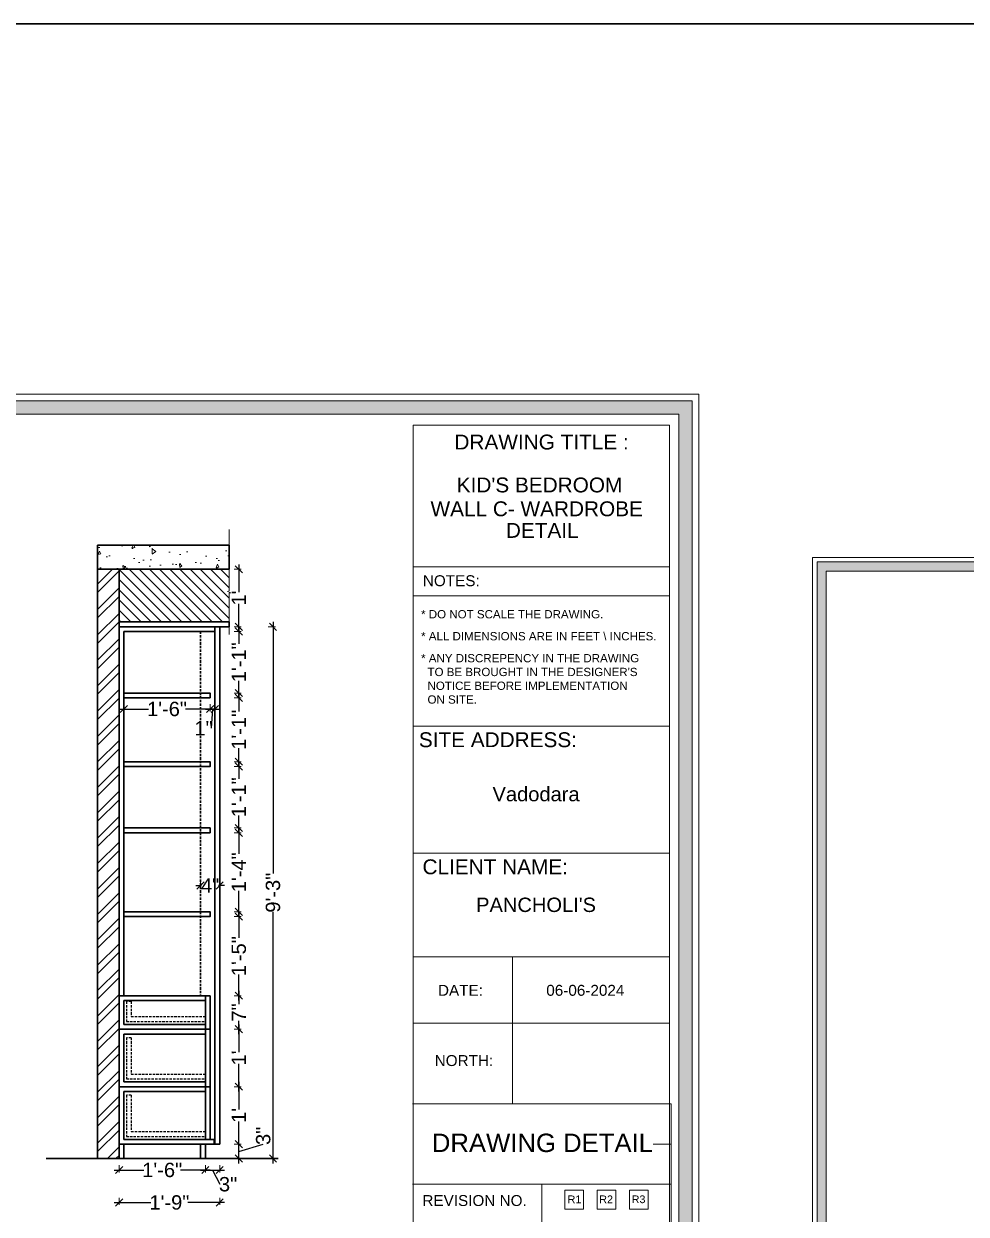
# Model space of a CAD drawing. Header units: millimetres. Extents: x 56222 to 3066687, y -650199 to -121287.
# Drawn here: x 137213.9 to 137410.6, y -182880.5 to -182632 of the extents above; entities that cross this region are included whole.
import ezdxf
from ezdxf.enums import TextEntityAlignment as Align

# ---------------------------------------------------------------- set-up
doc = ezdxf.new("R2010")
doc.units = ezdxf.units.MM
doc.header["$MEASUREMENT"] = 0
doc.header["$PDMODE"] = 35
for name, pattern in [('00-Floor Plan$0$DASHED', [0.75, 0.5, -0.25]), ('DASHED2', [0.375, 0.25, -0.125]), ('DASHEDX2', [1.5, 1, -0.5])]:
    doc.linetypes.add(name, pattern=pattern)
doc.layers.get('Defpoints').update_dxf_attribs({"color": 220})
doc.layers.add('AR HATCH-7', color=7, linetype='Continuous')
for name, color, linetype, lineweight in [('Dimension', 10, 'DASHEDX2', 20), ('FURNITURE', 32, 'Continuous', 9), ('GROUND FLOOR', 7, 'Continuous', 9), ('GROUND FLOOR  ( HATCH )', 251, 'Continuous', 9), ('NAME PLATE', 7, 'Continuous', 25), ('SECTION ( SLAB PLine )', 104, 'Continuous', 30), ('wall', 7, 'Continuous', 30), ('XX~SLAB ( BEAM )~ ( DIM )', 7, 'Continuous', 9)]:
    doc.layers.add(name, color=color, linetype=linetype, lineweight=lineweight)
doc.styles.add('Arial', font='arial.ttf')
doc.dimstyles.new('Archana', dxfattribs={"dimtxt": 3, "dimasz": 1.5, "dimexe": 0.5, "dimexo": 0.5, "dimgap": 0, "dimtad": 0, "dimzin": 0, "dimdsep": 46, "dimlunit": 4, "dimtxsty": 'Arial', "dimblk": 'OBLIQUE', "dimcen": 0, "dimdle": 1, "dimclrd": 1, "dimclre": 1, "dimclrt": 5, "dimadec": 0, "dimazin": 0, "dimtfac": 1, "dimtofl": 0, "dimtmove": 1, "dimatfit": 3, "dimfxl": 1, "dimfxlon": 1, "dimtolj": 1, "dimtzin": 0, "dimlwd": 25, "dimlwe": -1, "dimarcsym": 0})

# ---------------------------------------------------------------- blocks, each defined once
blk = doc.blocks.new('_Oblique')
at = {"layer": 'wall', "color": 0, "lineweight": -2}
blk.add_line((-0.5, -0.5), (0.5, 0.5), dxfattribs=at)
blk = doc.blocks.new('*D681')
at = {"layer": 'Defpoints', "color": 0, "lineweight": 30, "transparency": 16777216}
for p in [(137234.77, -182772.69), (137252.77, -182772.69), (137252.77, -182775.03)]:
    blk.add_point(p, dxfattribs=at)
at = {"layer": 'GROUND FLOOR', "color": 1, "transparency": 16777216}
for p, q in [((137234.77, -182774.03), (137234.77, -182775.53)), ((137252.77, -182774.03), (137252.77, -182775.53))]:
    blk.add_line(p, q, dxfattribs=at)
at = {"layer": 'GROUND FLOOR', "color": 1, "lineweight": 25, "transparency": 16777216}
for p, q in [((137233.77, -182775.03), (137239.92, -182775.03)), ((137253.77, -182775.03), (137247.62, -182775.03))]:
    blk.add_line(p, q, dxfattribs=at)
at = {"layer": 'GROUND FLOOR', "color": 1, "lineweight": 25, "transparency": 16777216, "xscale": 1.5, "yscale": 1.5, "zscale": 1.5, "rotation": 180}
blk.add_blockref('_Oblique', (137234.77, -182775.03), dxfattribs=at)
at = {"layer": 'GROUND FLOOR', "color": 1, "lineweight": 25, "transparency": 16777216, "xscale": 1.5, "yscale": 1.5, "zscale": 1.5}
blk.add_blockref('_Oblique', (137252.77, -182775.03), dxfattribs=at)
at = {"layer": 'GROUND FLOOR', "color": 5, "lineweight": 30, "transparency": 16777216, "insert": (137243.77, -182775.03), "char_height": 3, "attachment_point": 5, "style": 'Arial'}
blk.add_mtext('\\A1;1\'-6"', dxfattribs=at)
blk = doc.blocks.new('*D682')
at = {"layer": 'Defpoints', "color": 0, "lineweight": 30, "transparency": 16777216}
for p in [(137252.77, -182772.69), (137253.77, -182772.69), (137253.77, -182775.03)]:
    blk.add_point(p, dxfattribs=at)
at = {"layer": 'GROUND FLOOR', "color": 1, "transparency": 16777216}
for p, q in [((137252.77, -182774.03), (137252.77, -182775.53)), ((137253.77, -182774.03), (137253.77, -182775.53))]:
    blk.add_line(p, q, dxfattribs=at)
at = {"layer": 'GROUND FLOOR', "color": 1, "lineweight": 25, "transparency": 16777216}
for p, q in [((137251.77, -182775.03), (137254.77, -182775.03)), ((137253.27, -182775.03), (137252.98, -182779.04))]:
    blk.add_line(p, q, dxfattribs=at)
at = {"layer": 'GROUND FLOOR', "color": 1, "lineweight": 25, "transparency": 16777216, "xscale": 1.5, "yscale": 1.5, "zscale": 1.5, "rotation": 180}
blk.add_blockref('_Oblique', (137252.77, -182775.03), dxfattribs=at)
at = {"layer": 'GROUND FLOOR', "color": 1, "lineweight": 25, "transparency": 16777216, "xscale": 1.5, "yscale": 1.5, "zscale": 1.5}
blk.add_blockref('_Oblique', (137253.77, -182775.03), dxfattribs=at)
at = {"layer": 'GROUND FLOOR', "color": 5, "lineweight": 30, "transparency": 16777216, "insert": (137251.4, -182779.04), "char_height": 3, "attachment_point": 5, "style": 'Arial'}
blk.add_mtext('\\A1;1"', dxfattribs=at)
blk = doc.blocks.new('*D683')
at = {"layer": 'Defpoints', "color": 0, "lineweight": 30, "transparency": 16777216}
for p in [(137254.77, -182865.85), (137258.76, -182865.85), (137254.81, -182868.85)]:
    blk.add_point(p, dxfattribs=at)
at = {"layer": 'GROUND FLOOR', "color": 1, "transparency": 16777216}
for p, q in [((137257.76, -182865.85), (137259.26, -182865.85)), ((137257.76, -182868.85), (137259.26, -182868.85))]:
    blk.add_line(p, q, dxfattribs=at)
at = {"layer": 'GROUND FLOOR', "color": 1, "lineweight": 25, "transparency": 16777216}
for p, q in [((137258.76, -182869.85), (137258.76, -182864.85)), ((137258.76, -182867.35), (137263.86, -182865.83))]:
    blk.add_line(p, q, dxfattribs=at)
at = {"layer": 'GROUND FLOOR', "color": 1, "lineweight": 25, "transparency": 16777216, "xscale": 1.5, "yscale": 1.5, "zscale": 1.5}
for p, rotation in [((137258.76, -182865.85), 90), ((137258.76, -182868.85), 270)]:
    blk.add_blockref('_Oblique', p, dxfattribs=dict(at, rotation=rotation))
at = {"layer": 'GROUND FLOOR', "color": 5, "lineweight": 30, "transparency": 16777216, "insert": (137263.86, -182864.1), "char_height": 3, "attachment_point": 5, "rotation": 90, "style": 'Arial'}
blk.add_mtext('\\A1;3"', dxfattribs=at)
blk = doc.blocks.new('*D684')
at = {"layer": 'Defpoints', "color": 0, "lineweight": 30, "transparency": 16777216}
for p in [(137254.77, -182865.85), (137251.77, -182868.85), (137254.77, -182871.24)]:
    blk.add_point(p, dxfattribs=at)
at = {"layer": 'GROUND FLOOR', "color": 1, "lineweight": 25, "transparency": 16777216}
for p, q in [((137250.77, -182871.24), (137255.77, -182871.24)), ((137253.27, -182871.24), (137254.8, -182874.22))]:
    blk.add_line(p, q, dxfattribs=at)
at = {"layer": 'GROUND FLOOR', "color": 1, "transparency": 16777216}
for p, q in [((137251.77, -182870.24), (137251.77, -182871.74)), ((137254.77, -182870.24), (137254.77, -182871.74))]:
    blk.add_line(p, q, dxfattribs=at)
at = {"layer": 'GROUND FLOOR', "color": 1, "lineweight": 25, "transparency": 16777216, "xscale": 1.5, "yscale": 1.5, "zscale": 1.5, "rotation": 180}
blk.add_blockref('_Oblique', (137251.77, -182871.24), dxfattribs=at)
at = {"layer": 'GROUND FLOOR', "color": 1, "lineweight": 25, "transparency": 16777216, "xscale": 1.5, "yscale": 1.5, "zscale": 1.5}
blk.add_blockref('_Oblique', (137254.77, -182871.24), dxfattribs=at)
at = {"layer": 'GROUND FLOOR', "color": 5, "lineweight": 30, "transparency": 16777216, "insert": (137256.52, -182874.22), "char_height": 3, "attachment_point": 5, "style": 'Arial'}
blk.add_mtext('\\A1;3"', dxfattribs=at)
blk = doc.blocks.new('*D685')
at = {"layer": 'Defpoints', "color": 0, "lineweight": 30, "transparency": 16777216}
for p in [(137233.77, -182868.85), (137251.77, -182868.85), (137233.77, -182871.24)]:
    blk.add_point(p, dxfattribs=at)
at = {"layer": 'GROUND FLOOR', "color": 1, "lineweight": 25, "transparency": 16777216}
for p, q in [((137232.77, -182871.24), (137238.92, -182871.24)), ((137252.77, -182871.24), (137246.62, -182871.24))]:
    blk.add_line(p, q, dxfattribs=at)
at = {"layer": 'GROUND FLOOR', "color": 1, "transparency": 16777216}
for p, q in [((137233.77, -182870.24), (137233.77, -182871.74)), ((137251.77, -182870.24), (137251.77, -182871.74))]:
    blk.add_line(p, q, dxfattribs=at)
at = {"layer": 'GROUND FLOOR', "color": 1, "lineweight": 25, "transparency": 16777216, "xscale": 1.5, "yscale": 1.5, "zscale": 1.5, "rotation": 180}
blk.add_blockref('_Oblique', (137233.77, -182871.24), dxfattribs=at)
at = {"layer": 'GROUND FLOOR', "color": 1, "lineweight": 25, "transparency": 16777216, "xscale": 1.5, "yscale": 1.5, "zscale": 1.5}
blk.add_blockref('_Oblique', (137251.77, -182871.24), dxfattribs=at)
at = {"layer": 'GROUND FLOOR', "color": 5, "lineweight": 30, "transparency": 16777216, "insert": (137242.77, -182871.24), "char_height": 3, "attachment_point": 5, "style": 'Arial'}
blk.add_mtext('\\A1;1\'-6"', dxfattribs=at)
blk = doc.blocks.new('*D686')
at = {"layer": 'Defpoints', "color": 0, "lineweight": 30, "transparency": 16777216}
for p in [(137252.77, -182853.85), (137258.76, -182853.85), (137254.77, -182865.85)]:
    blk.add_point(p, dxfattribs=at)
at = {"layer": 'GROUND FLOOR', "color": 1, "transparency": 16777216}
for p, q in [((137257.76, -182853.85), (137259.26, -182853.85)), ((137257.76, -182865.85), (137259.26, -182865.85))]:
    blk.add_line(p, q, dxfattribs=at)
at = {"layer": 'GROUND FLOOR', "color": 1, "lineweight": 25, "transparency": 16777216}
for p, q in [((137258.76, -182852.85), (137258.76, -182858.62)), ((137258.76, -182866.85), (137258.76, -182861.09))]:
    blk.add_line(p, q, dxfattribs=at)
at = {"layer": 'GROUND FLOOR', "color": 1, "lineweight": 25, "transparency": 16777216, "xscale": 1.5, "yscale": 1.5, "zscale": 1.5}
for p, rotation in [((137258.76, -182853.85), 90), ((137258.76, -182865.85), 270)]:
    blk.add_blockref('_Oblique', p, dxfattribs=dict(at, rotation=rotation))
at = {"layer": 'GROUND FLOOR', "color": 5, "lineweight": 30, "transparency": 16777216, "insert": (137258.76, -182859.85), "char_height": 3, "attachment_point": 5, "rotation": 90, "style": 'Arial'}
blk.add_mtext("\\A1;1'", dxfattribs=at)
blk = doc.blocks.new('*D687')
at = {"layer": 'Defpoints', "color": 0, "lineweight": 30, "transparency": 16777216}
for p in [(137252.77, -182841.85), (137258.76, -182841.85), (137252.77, -182853.85)]:
    blk.add_point(p, dxfattribs=at)
at = {"layer": 'GROUND FLOOR', "color": 1, "lineweight": 25, "transparency": 16777216}
for p, q in [((137258.76, -182840.85), (137258.76, -182846.62)), ((137258.76, -182854.85), (137258.76, -182849.09))]:
    blk.add_line(p, q, dxfattribs=at)
at = {"layer": 'GROUND FLOOR', "color": 1, "transparency": 16777216}
for p, q in [((137257.76, -182841.85), (137259.26, -182841.85)), ((137257.76, -182853.85), (137259.26, -182853.85))]:
    blk.add_line(p, q, dxfattribs=at)
at = {"layer": 'GROUND FLOOR', "color": 1, "lineweight": 25, "transparency": 16777216, "xscale": 1.5, "yscale": 1.5, "zscale": 1.5}
for p, rotation in [((137258.76, -182841.85), 90), ((137258.76, -182853.85), 270)]:
    blk.add_blockref('_Oblique', p, dxfattribs=dict(at, rotation=rotation))
at = {"layer": 'GROUND FLOOR', "color": 5, "lineweight": 30, "transparency": 16777216, "insert": (137258.76, -182847.85), "char_height": 3, "attachment_point": 5, "rotation": 90, "style": 'Arial'}
blk.add_mtext("\\A1;1'", dxfattribs=at)
blk = doc.blocks.new('*D688')
at = {"layer": 'Defpoints', "color": 0, "lineweight": 30, "transparency": 16777216}
for p in [(137252.77, -182834.85), (137258.76, -182834.85), (137252.77, -182841.85)]:
    blk.add_point(p, dxfattribs=at)
at = {"layer": 'GROUND FLOOR', "color": 1, "lineweight": 25, "transparency": 16777216}
for p, q in [((137258.76, -182833.85), (137258.76, -182836.64)), ((137258.76, -182842.85), (137258.76, -182840.07))]:
    blk.add_line(p, q, dxfattribs=at)
at = {"layer": 'GROUND FLOOR', "color": 1, "transparency": 16777216}
for p, q in [((137257.76, -182834.85), (137259.26, -182834.85)), ((137257.76, -182841.85), (137259.26, -182841.85))]:
    blk.add_line(p, q, dxfattribs=at)
at = {"layer": 'GROUND FLOOR', "color": 1, "lineweight": 25, "transparency": 16777216, "xscale": 1.5, "yscale": 1.5, "zscale": 1.5}
for p, rotation in [((137258.76, -182834.85), 90), ((137258.76, -182841.85), 270)]:
    blk.add_blockref('_Oblique', p, dxfattribs=dict(at, rotation=rotation))
at = {"layer": 'GROUND FLOOR', "color": 5, "lineweight": 30, "transparency": 16777216, "insert": (137258.76, -182838.35), "char_height": 3, "attachment_point": 5, "rotation": 90, "style": 'Arial'}
blk.add_mtext('\\A1;7"', dxfattribs=at)
blk = doc.blocks.new('*D689')
at = {"layer": 'Defpoints', "color": 0, "lineweight": 30, "transparency": 16777216}
for p in [(137252.77, -182818.35), (137258.76, -182818.35), (137252.77, -182834.85)]:
    blk.add_point(p, dxfattribs=at)
at = {"layer": 'GROUND FLOOR', "color": 1, "transparency": 16777216}
for p, q in [((137257.76, -182818.35), (137259.26, -182818.35)), ((137257.76, -182834.85), (137259.26, -182834.85))]:
    blk.add_line(p, q, dxfattribs=at)
at = {"layer": 'GROUND FLOOR', "color": 1, "lineweight": 25, "transparency": 16777216}
for p, q in [((137258.76, -182817.35), (137258.76, -182822.76)), ((137258.76, -182835.85), (137258.76, -182830.45))]:
    blk.add_line(p, q, dxfattribs=at)
at = {"layer": 'GROUND FLOOR', "color": 1, "lineweight": 25, "transparency": 16777216, "xscale": 1.5, "yscale": 1.5, "zscale": 1.5}
for p, rotation in [((137258.76, -182818.35), 90), ((137258.76, -182834.85), 270)]:
    blk.add_blockref('_Oblique', p, dxfattribs=dict(at, rotation=rotation))
at = {"layer": 'GROUND FLOOR', "color": 5, "lineweight": 30, "transparency": 16777216, "insert": (137258.76, -182826.6), "char_height": 3, "attachment_point": 5, "rotation": 90, "style": 'Arial'}
blk.add_mtext('\\A1;1\'-5"', dxfattribs=at)
blk = doc.blocks.new('*D690')
at = {"layer": 'Defpoints', "color": 0, "lineweight": 30, "transparency": 16777216}
for p in [(137252.77, -182800.85), (137258.76, -182800.85), (137252.77, -182817.35)]:
    blk.add_point(p, dxfattribs=at)
at = {"layer": 'GROUND FLOOR', "color": 1, "transparency": 16777216}
for p, q in [((137257.76, -182800.85), (137259.26, -182800.85)), ((137257.76, -182817.35), (137259.26, -182817.35))]:
    blk.add_line(p, q, dxfattribs=at)
at = {"layer": 'GROUND FLOOR', "color": 1, "lineweight": 25, "transparency": 16777216}
for p, q in [((137258.76, -182799.85), (137258.76, -182805.26)), ((137258.76, -182818.35), (137258.76, -182812.95))]:
    blk.add_line(p, q, dxfattribs=at)
at = {"layer": 'GROUND FLOOR', "color": 1, "lineweight": 25, "transparency": 16777216, "xscale": 1.5, "yscale": 1.5, "zscale": 1.5}
for p, rotation in [((137258.76, -182800.85), 90), ((137258.76, -182817.35), 270)]:
    blk.add_blockref('_Oblique', p, dxfattribs=dict(at, rotation=rotation))
at = {"layer": 'GROUND FLOOR', "color": 5, "lineweight": 30, "transparency": 16777216, "insert": (137258.76, -182809.1), "char_height": 3, "attachment_point": 5, "rotation": 90, "style": 'Arial'}
blk.add_mtext('\\A1;1\'-4"', dxfattribs=at)
blk = doc.blocks.new('*D691')
at = {"layer": 'Defpoints', "color": 0, "lineweight": 30, "transparency": 16777216}
for p in [(137252.77, -182787.02), (137258.76, -182787.02), (137252.77, -182799.85)]:
    blk.add_point(p, dxfattribs=at)
at = {"layer": 'GROUND FLOOR', "color": 1, "transparency": 16777216}
for p, q in [((137257.76, -182787.02), (137259.26, -182787.02)), ((137257.76, -182799.85), (137259.26, -182799.85))]:
    blk.add_line(p, q, dxfattribs=at)
at = {"layer": 'GROUND FLOOR', "color": 1, "lineweight": 25, "transparency": 16777216}
for p, q in [((137258.76, -182786.02), (137258.76, -182789.59)), ((137258.76, -182800.85), (137258.76, -182797.28))]:
    blk.add_line(p, q, dxfattribs=at)
at = {"layer": 'GROUND FLOOR', "color": 1, "lineweight": 25, "transparency": 16777216, "xscale": 1.5, "yscale": 1.5, "zscale": 1.5}
for p, rotation in [((137258.76, -182787.02), 90), ((137258.76, -182799.85), 270)]:
    blk.add_blockref('_Oblique', p, dxfattribs=dict(at, rotation=rotation))
at = {"layer": 'GROUND FLOOR', "color": 5, "lineweight": 30, "transparency": 16777216, "insert": (137258.76, -182793.44), "char_height": 3, "attachment_point": 5, "rotation": 90, "style": 'Arial'}
blk.add_mtext('\\A1;1\'-1"', dxfattribs=at)
blk = doc.blocks.new('*D692')
at = {"layer": 'Defpoints', "color": 0, "lineweight": 30, "transparency": 16777216}
for p in [(137252.77, -182772.69), (137258.76, -182772.69), (137252.77, -182786.02)]:
    blk.add_point(p, dxfattribs=at)
at = {"layer": 'GROUND FLOOR', "color": 1, "lineweight": 25, "transparency": 16777216}
for p, q in [((137258.76, -182771.69), (137258.76, -182775.51)), ((137258.76, -182787.02), (137258.76, -182783.2))]:
    blk.add_line(p, q, dxfattribs=at)
at = {"layer": 'GROUND FLOOR', "color": 1, "transparency": 16777216}
for p, q in [((137257.76, -182772.69), (137259.26, -182772.69)), ((137257.76, -182786.02), (137259.26, -182786.02))]:
    blk.add_line(p, q, dxfattribs=at)
at = {"layer": 'GROUND FLOOR', "color": 1, "lineweight": 25, "transparency": 16777216, "xscale": 1.5, "yscale": 1.5, "zscale": 1.5}
for p, rotation in [((137258.76, -182772.69), 90), ((137258.76, -182786.02), 270)]:
    blk.add_blockref('_Oblique', p, dxfattribs=dict(at, rotation=rotation))
at = {"layer": 'GROUND FLOOR', "color": 5, "lineweight": 30, "transparency": 16777216, "insert": (137258.76, -182779.35), "char_height": 3, "attachment_point": 5, "rotation": 90, "style": 'Arial'}
blk.add_mtext('\\A1;1\'-1"', dxfattribs=at)
blk = doc.blocks.new('*D693')
at = {"layer": 'Defpoints', "color": 0, "lineweight": 30, "transparency": 16777216}
for p in [(137252.77, -182758.86), (137258.76, -182758.86), (137252.77, -182771.69)]:
    blk.add_point(p, dxfattribs=at)
at = {"layer": 'GROUND FLOOR', "color": 1, "transparency": 16777216}
for p, q in [((137257.76, -182758.86), (137259.26, -182758.86)), ((137257.76, -182771.69), (137259.26, -182771.69))]:
    blk.add_line(p, q, dxfattribs=at)
at = {"layer": 'GROUND FLOOR', "color": 1, "lineweight": 25, "transparency": 16777216}
for p, q in [((137258.76, -182757.86), (137258.76, -182761.43)), ((137258.76, -182772.69), (137258.76, -182769.12))]:
    blk.add_line(p, q, dxfattribs=at)
at = {"layer": 'GROUND FLOOR', "color": 1, "lineweight": 25, "transparency": 16777216, "xscale": 1.5, "yscale": 1.5, "zscale": 1.5}
for p, rotation in [((137258.76, -182758.86), 90), ((137258.76, -182771.69), 270)]:
    blk.add_blockref('_Oblique', p, dxfattribs=dict(at, rotation=rotation))
at = {"layer": 'GROUND FLOOR', "color": 5, "lineweight": 30, "transparency": 16777216, "insert": (137258.76, -182765.27), "char_height": 3, "attachment_point": 5, "rotation": 90, "style": 'Arial'}
blk.add_mtext('\\A1;1\'-1"', dxfattribs=at)
blk = doc.blocks.new('*D694')
at = {"layer": 'Defpoints', "color": 0, "lineweight": 30, "transparency": 16777216}
for p in [(137254.77, -182745.86), (137258.76, -182745.86), (137254.77, -182757.86)]:
    blk.add_point(p, dxfattribs=at)
at = {"layer": 'GROUND FLOOR', "color": 1, "transparency": 16777216}
for p, q in [((137257.76, -182745.86), (137259.26, -182745.86)), ((137257.76, -182757.86), (137259.26, -182757.86))]:
    blk.add_line(p, q, dxfattribs=at)
at = {"layer": 'GROUND FLOOR', "color": 1, "lineweight": 25, "transparency": 16777216}
for p, q in [((137258.76, -182744.86), (137258.76, -182750.62)), ((137258.76, -182758.86), (137258.76, -182753.09))]:
    blk.add_line(p, q, dxfattribs=at)
at = {"layer": 'GROUND FLOOR', "color": 1, "lineweight": 25, "transparency": 16777216, "xscale": 1.5, "yscale": 1.5, "zscale": 1.5}
for p, rotation in [((137258.76, -182745.86), 90), ((137258.76, -182757.86), 270)]:
    blk.add_blockref('_Oblique', p, dxfattribs=dict(at, rotation=rotation))
at = {"layer": 'GROUND FLOOR', "color": 5, "lineweight": 30, "transparency": 16777216, "insert": (137258.76, -182751.86), "char_height": 3, "attachment_point": 5, "rotation": 90, "style": 'Arial'}
blk.add_mtext("\\A1;1'", dxfattribs=at)
blk = doc.blocks.new('*D695')
at = {"layer": 'Defpoints', "color": 0, "lineweight": 30, "transparency": 16777216}
for p in [(137254.77, -182757.86), (137254.77, -182868.85), (137265.9, -182868.85)]:
    blk.add_point(p, dxfattribs=at)
at = {"layer": 'GROUND FLOOR', "color": 1, "lineweight": 25, "transparency": 16777216}
for p, q in [((137265.9, -182756.86), (137265.9, -182809.37)), ((137265.9, -182869.85), (137265.9, -182817.34))]:
    blk.add_line(p, q, dxfattribs=at)
at = {"layer": 'GROUND FLOOR', "color": 1, "transparency": 16777216}
for p, q in [((137264.9, -182757.86), (137266.4, -182757.86)), ((137264.9, -182868.85), (137266.4, -182868.85))]:
    blk.add_line(p, q, dxfattribs=at)
at = {"layer": 'GROUND FLOOR', "color": 1, "lineweight": 25, "transparency": 16777216, "xscale": 1.5, "yscale": 1.5, "zscale": 1.5}
for p, rotation in [((137265.9, -182757.86), 90), ((137265.9, -182868.85), 270)]:
    blk.add_blockref('_Oblique', p, dxfattribs=dict(at, rotation=rotation))
at = {"layer": 'GROUND FLOOR', "color": 5, "lineweight": 30, "transparency": 16777216, "insert": (137265.9, -182813.35), "char_height": 3, "attachment_point": 5, "rotation": 90, "style": 'Arial'}
blk.add_mtext('\\A1;9\'-3"', dxfattribs=at)
blk = doc.blocks.new('*D696')
at = {"layer": 'Defpoints', "color": 0, "lineweight": 30, "transparency": 16777216}
for p in [(137254.77, -182865.85), (137233.77, -182868.85), (137254.77, -182878.02)]:
    blk.add_point(p, dxfattribs=at)
at = {"layer": 'GROUND FLOOR', "color": 1, "lineweight": 25, "transparency": 16777216}
for p, q in [((137232.77, -182878.02), (137240.42, -182878.02)), ((137255.77, -182878.02), (137248.12, -182878.02))]:
    blk.add_line(p, q, dxfattribs=at)
at = {"layer": 'GROUND FLOOR', "color": 1, "transparency": 16777216}
for p, q in [((137233.77, -182877.02), (137233.77, -182878.52)), ((137254.77, -182877.02), (137254.77, -182878.52))]:
    blk.add_line(p, q, dxfattribs=at)
at = {"layer": 'GROUND FLOOR', "color": 1, "lineweight": 25, "transparency": 16777216, "xscale": 1.5, "yscale": 1.5, "zscale": 1.5, "rotation": 180}
blk.add_blockref('_Oblique', (137233.77, -182878.02), dxfattribs=at)
at = {"layer": 'GROUND FLOOR', "color": 1, "lineweight": 25, "transparency": 16777216, "xscale": 1.5, "yscale": 1.5, "zscale": 1.5}
blk.add_blockref('_Oblique', (137254.77, -182878.02), dxfattribs=at)
at = {"layer": 'GROUND FLOOR', "color": 5, "lineweight": 30, "transparency": 16777216, "insert": (137244.27, -182878.02), "char_height": 3, "attachment_point": 5, "style": 'Arial'}
blk.add_mtext('\\A1;1\'-9"', dxfattribs=at)
blk = doc.blocks.new('*D885')
at = {"layer": 'Defpoints', "color": 0, "lineweight": 30, "transparency": 16777216}
for p in [(137250.77, -182808.9), (137254.77, -182808.9), (137254.77, -182811.85)]:
    blk.add_point(p, dxfattribs=at)
at = {"layer": 'FURNITURE', "color": 1, "lineweight": 25, "transparency": 16777216}
for p, q in [((137249.77, -182811.85), (137250.99, -182811.85)), ((137255.77, -182811.85), (137254.55, -182811.85))]:
    blk.add_line(p, q, dxfattribs=at)
at = {"layer": 'FURNITURE', "color": 1, "transparency": 16777216}
for p, q in [((137250.77, -182810.85), (137250.77, -182812.35)), ((137254.77, -182810.85), (137254.77, -182812.35))]:
    blk.add_line(p, q, dxfattribs=at)
at = {"layer": 'FURNITURE', "color": 1, "lineweight": 25, "transparency": 16777216, "xscale": 1.5, "yscale": 1.5, "zscale": 1.5, "rotation": 180}
blk.add_blockref('_Oblique', (137250.77, -182811.85), dxfattribs=at)
at = {"layer": 'FURNITURE', "color": 1, "lineweight": 25, "transparency": 16777216, "xscale": 1.5, "yscale": 1.5, "zscale": 1.5}
blk.add_blockref('_Oblique', (137254.77, -182811.85), dxfattribs=at)
at = {"layer": 'FURNITURE', "color": 5, "lineweight": 30, "transparency": 16777216, "insert": (137252.77, -182811.85), "char_height": 3, "attachment_point": 5, "style": 'Arial'}
blk.add_mtext('\\A1;4"', dxfattribs=at)

msp = doc.modelspace()

# ---------------------------------------------------------------- hatches: boundary and pattern name
at = {"layer": 'AR HATCH-7', "lineweight": 15, "true_color": 0x939598}
h = msp.add_hatch(dxfattribs=at)
h.set_pattern_fill('AR-CONC', color=252, angle=45)
h.set_pattern_definition([(95, (323.6553, 993.614), (5.51551999, 4.62807079), [0.75, -8.25]), (40, (323.655, 993.614), (-6.29992167, 4.3376815), [0.6, -6.6]), (145.4514445, (324.115, 993.9994), (-0.78440164, 8.96575221), [0.63740192, -7.01142112]), (91.1842, (322.241, 995.028), (8.71693388, 6.37613776), [1.125, -12.375]), (141.6356355, (322.967, 995.559), (-0.2790007, 13.4971167), [0.9561034, -10.5171376]), (36.184164, (322.241, 995.028), (-0.2790007, 13.4971167), [0.9, -9.9]), (66, (323.302, 995.3815), (7.06771572, 1.37382476), [0.75, -8.25]), (11, (323.302, 995.3815), (-3.40708593, 6.84808435), [0.6, -6.6]), (116.4514447, (323.891, 995.496), (3.66062975, 8.22190906), [0.6374019, -7.01142112]), (82.5, (323.6553, 993.6137), (-2.267931853, 2.439898176), [0, -6.52, 0, -6.7, 0, -6.625]), (52.5, (323.6553, 993.6137), (-0.92872942, 4.6490945), [0, -3.82, 0, -6.37, 0, -2.525]), (12.5, (322.0784, 992.037), (3.934181673, 3.615207618), [0, -2.5, 0, -7.8, 0, -10.35]), (2.5, (321.3713, 991.33), (3.41589983, 4.83159807), [0, -3.25, 0, -5.18, 0, -7.35])])
h.paths.add_polyline_path([(137256.727, -182740.855), (137229.27, -182740.855), (137229.27, -182745.855), (137256.727, -182745.855)])
h = msp.add_hatch(dxfattribs=at)
h.set_pattern_fill('ANSI32', color=252, scale=10)
h.set_pattern_definition([(45, (323.6553, 993.6137), (-2.65165043, 2.65165043), []), (45, (325.423, 993.6137), (-2.65165043, 2.65165043), [])])
h.paths.add_polyline_path([(137233.77, -182757.855), (137233.77, -182756.855), (137233.77, -182745.855), (137229.27, -182745.855), (137229.27, -182868.855), (137233.77, -182868.855)])
at = {"layer": 'Dimension', "linetype": 'Continuous', "true_color": 0xd39e00}
h = msp.add_hatch(color=42, dxfattribs=at)
h.paths.add_polyline_path([(136955.169, -182710.705), (136955.169, -182990.984), (137353.362, -182990.984), (137353.362, -182710.705)])
h.paths.add_polyline_path([(136957.964, -182713.5), (137350.568, -182713.5), (137350.568, -182988.189), (136957.964, -182988.189)], flags=16)
h = msp.add_hatch(color=42, dxfattribs=at)
h.paths.add_polyline_path([(137379.467, -182744.337), (137379.467, -182936.015), (137651.786, -182936.015), (137651.786, -182744.337)])
h.paths.add_polyline_path([(137381.379, -182746.248), (137649.875, -182746.248), (137649.875, -182934.104), (137381.379, -182934.104)], flags=16)
at = {"layer": 'GROUND FLOOR  ( HATCH )', "lineweight": 15}
h = msp.add_hatch(dxfattribs=at)
h.set_pattern_fill('ANSI31', color=6, scale=12, angle=90, style=0)
h.set_pattern_definition([(135, (-107.0926, -6.6629), (-1.060660172, -1.060660172), [])])
h.paths.add_polyline_path([(137256.383, -182750.499), (137256.727, -182750.374), (137256.727, -182745.855), (137233.77, -182745.855), (137233.77, -182756.855), (137256.727, -182756.855), (137256.727, -182750.874), (137257.07, -182750.749)])

# ---------------------------------------------------------------- linework, layer by layer
at = {"layer": 'Dimension', "color": 42, "linetype": 'Continuous', "true_color": 0xd39e00}
for p, q in [((137348.676, -182745.365), (137295.17, -182745.365)), ((137348.676, -182751.392), (137295.17, -182751.392)), ((137348.676, -182778.586), (137295.17, -182778.586)), ((137348.676, -182805.107), (137295.17, -182805.107)), ((137348.676, -182826.717), (137295.17, -182826.717)), ((137315.872, -182826.717), (137315.872, -182857.434)), ((137348.676, -182840.621), (137295.17, -182840.621)), ((137349, -182857.434), (137295.005, -182857.434)), ((137349, -182857.434), (137349, -182906.339)), ((137345.276, -182865.818), (137349, -182865.818)), ((137295.005, -182874.202), (137349, -182874.202)), ((137322.003, -182906.339), (137322.003, -182874.202))]:
    msp.add_line(p, q, dxfattribs=at)
for points in [[(136953.772, -182709.308), (137354.76, -182709.308), (137354.76, -182992.381), (136953.772, -182992.381)], [(136955.169, -182710.705), (137353.362, -182710.705), (137353.362, -182990.984), (136955.169, -182990.984)], [(136957.964, -182713.5), (137350.568, -182713.5), (137350.568, -182988.189), (136957.964, -182988.189)], [(137378.512, -182743.381), (137652.742, -182743.381), (137652.742, -182936.971), (137378.512, -182936.971)], [(137379.467, -182744.337), (137651.786, -182744.337), (137651.786, -182936.015), (137379.467, -182936.015)], [(137381.379, -182746.248), (137649.875, -182746.248), (137649.875, -182934.104), (137381.379, -182934.104)], [(137326.782, -182875.445), (137330.722, -182875.445), (137330.722, -182879.385), (137326.782, -182879.385)], [(137333.531, -182875.445), (137337.471, -182875.445), (137337.471, -182879.385), (137333.531, -182879.385)], [(137340.281, -182875.445), (137344.221, -182875.445), (137344.221, -182879.385), (137340.281, -182879.385)]]:
    msp.add_lwpolyline(points, close=True, dxfattribs=at)
at = {"layer": 'Dimension', "color": 42, "linetype": 'ByBlock', "true_color": 0xd39e00}
msp.add_lwpolyline([(137295.17, -182985.889), (137295.17, -182715.8), (137348.676, -182715.8), (137348.676, -182985.889)], close=True, dxfattribs=at)
at = {"layer": 'FURNITURE', "lineweight": 30}
for p, q in [((137233.77, -182757.855), (137254.77, -182757.855)), ((137233.77, -182757.855), (137233.77, -182868.855)), ((137234.77, -182834.855), (137234.77, -182758.855)), ((137234.77, -182758.855), (137253.77, -182758.855)), ((137253.77, -182757.855), (137253.77, -182865.855)), ((137254.77, -182757.855), (137254.77, -182865.855)), ((137233.77, -182834.855), (137252.77, -182834.855)), ((137234.77, -182835.855), (137251.77, -182835.855)), ((137234.77, -182840.855), (137234.77, -182835.855)), ((137251.77, -182834.855), (137251.77, -182841.855)), ((137252.77, -182834.855), (137252.77, -182840.855)), ((137233.77, -182841.855), (137252.77, -182841.855)), ((137234.77, -182852.855), (137234.77, -182842.855)), ((137234.77, -182842.855), (137251.77, -182842.855)), ((137234.77, -182852.855), (137234.77, -182842.855)), ((137251.77, -182841.855), (137251.77, -182853.855)), ((137252.77, -182841.855), (137252.77, -182852.855)), ((137233.77, -182853.855), (137252.77, -182853.855)), ((137251.77, -182853.855), (137251.77, -182864.855)), ((137252.77, -182853.855), (137252.77, -182864.855)), ((137234.77, -182864.855), (137234.77, -182854.855)), ((137234.77, -182864.855), (137234.77, -182854.855)), ((137234.77, -182854.855), (137251.77, -182854.855)), ((137234.77, -182864.855), (137234.77, -182854.855)), ((137234.77, -182868.855), (137234.77, -182865.855)), ((137250.77, -182865.855), (137250.77, -182868.855)), ((137251.77, -182865.855), (137251.77, -182868.855)), ((137253.77, -182865.855), (137254.77, -182865.855))]:
    msp.add_line(p, q, dxfattribs=at)
at = {"layer": 'FURNITURE', "linetype": 'DASHED2', "lineweight": 25, "ltscale": 2}
for p, q in [((137235.288, -182836.069), (137235.288, -182840.23)), ((137236.288, -182836.069), (137235.288, -182836.069)), ((137236.288, -182836.069), (137236.288, -182839.23)), ((137236.288, -182839.23), (137251.77, -182839.23)), ((137235.288, -182840.23), (137251.77, -182840.23)), ((137235.288, -182843.625), (137235.288, -182852.23)), ((137236.288, -182843.625), (137235.288, -182843.625)), ((137236.288, -182843.625), (137236.288, -182851.23)), ((137236.288, -182851.23), (137251.77, -182851.23)), ((137235.288, -182852.23), (137251.77, -182852.23)), ((137235.288, -182855.625), (137235.288, -182864.23)), ((137236.288, -182855.625), (137235.288, -182855.625)), ((137236.288, -182855.625), (137236.288, -182863.23)), ((137236.288, -182863.23), (137251.77, -182863.23)), ((137235.288, -182864.23), (137251.77, -182864.23))]:
    msp.add_line(p, q, dxfattribs=at)
at = {"layer": 'FURNITURE', "lineweight": 30}
for points in [[(137234.77, -182771.688), (137252.77, -182771.688), (137252.77, -182772.688), (137234.77, -182772.688)], [(137234.77, -182786.022), (137252.77, -182786.022), (137252.77, -182787.022), (137234.77, -182787.022)], [(137234.77, -182799.855), (137252.77, -182799.855), (137252.77, -182800.855), (137234.77, -182800.855)], [(137234.77, -182817.349), (137252.77, -182817.349), (137252.77, -182818.349), (137234.77, -182818.349)], [(137252.77, -182840.855), (137252.77, -182840.855), (137252.77, -182841.855), (137233.77, -182841.855)], [(137234.77, -182840.855), (137251.77, -182840.855)], [(137252.77, -182852.855), (137252.77, -182852.855), (137252.77, -182853.855), (137233.77, -182853.855)], [(137234.77, -182852.855), (137251.77, -182852.855)], [(137252.77, -182864.855), (137253.638, -182864.855), (137253.638, -182865.855), (137233.77, -182865.855)], [(137234.77, -182864.855), (137253.567, -182864.855)]]:
    msp.add_lwpolyline(points, dxfattribs=at)
at = {"layer": 'GROUND FLOOR', "lineweight": 30}
for p, q in [((137229.27, -182868.855), (137229.27, -182745.855)), ((137233.77, -182868.855), (137233.77, -182745.855)), ((137266.97, -182868.855), (137218.554, -182868.855))]:
    msp.add_line(p, q, dxfattribs=at)
at = {"layer": 'GROUND FLOOR', "color": 3, "linetype": '00-Floor Plan$0$DASHED', "lineweight": 30}
msp.add_line((137250.77, -182758.855), (137250.77, -182834.855), dxfattribs=at)
at = {"layer": 'GROUND FLOOR', "linetype": 'Continuous', "lineweight": 15}
msp.add_lwpolyline([(137256.727, -182737.58), (137256.727, -182750.374), (137256.383, -182750.499), (137257.07, -182750.749), (137256.727, -182750.874), (137256.727, -182759.464)], dxfattribs=at)
at = {"layer": 'SECTION ( SLAB PLine )', "color": 1}
msp.add_lwpolyline([(137229.27, -182740.855), (137256.727, -182740.855), (137256.727, -182745.855), (137229.27, -182745.855)], close=True, dxfattribs=at)
at = {"layer": 'SECTION ( SLAB PLine )', "color": 6}
msp.add_lwpolyline([(137233.77, -182756.855), (137256.727, -182756.855), (137256.727, -182757.855), (137233.77, -182757.855)], close=True, dxfattribs=at)
at = {"layer": 'XX~SLAB ( BEAM )~ ( DIM )', "color": 3, "lineweight": 30}
msp.add_lwpolyline([(134344.713, -182632.016), (137936.581, -182632.016), (137936.581, -183605.178), (134344.713, -183605.178)], close=True, dxfattribs=at)

# ---------------------------------------------------------------- texts
at = {"layer": 'NAME PLATE', "style": 'Arial'}
for s, height, p in [('DRAWING TITLE : ', 3.10408, (137322.558, -182720.854)), ("KID'S BEDROOM", 3.10408, (137321.525, -182729.812)), ('WALL C- WARDROBE ', 3.10408, (137321.539, -182734.786)), ('DETAIL', 3.1041, (137322.09, -182739.296)), ('NOTES:', 2.2807, (137303.107, -182749.386)), ('SITE ADDRESS:', 3.10408, (137312.841, -182782.984)), ('Vadodara', 3.0007, (137320.801, -182794.28)), ('CLIENT NAME:', 3.10408, (137312.275, -182809.505)), ("PANCHOLI'S", 3.0007, (137320.801, -182817.385)), ('DATE:', 2.2807, (137305.02, -182834.871)), ('06-06-2024', 2.2807, (137331.085, -182834.871)), ('NORTH:', 2.2807, (137305.748, -182849.533)), ('DRAWING DETAIL', 3.83765, (137322.129, -182867.482)), ('REVISION NO.', 2.28074, (137307.965, -182878.747))]:
    msp.add_text(s, height=height, dxfattribs=at).set_placement(p, align=Align.CENTER)
for s, p in [('R1', (137327.386, -182878.158)), ('R2', (137333.988, -182878.158))]:
    msp.add_text(s, height=1.6078, dxfattribs=at).set_placement(p)
at = {"layer": 'NAME PLATE', "char_height": 1.72499, "width": 66.64527, "attachment_point": 1, "style": 'Arial'}
for s, insert in [('* DO NOT SCALE THE DRAWING.', (137296.804, -182754.377)), ('* ALL DIMENSIONS ARE IN FEET \\\\ INCHES.', (137296.804, -182758.964)), ("* ANY DISCREPENCY IN THE DRAWING \\P  TO BE BROUGHT IN THE DESIGNER'S\\P  NOTICE BEFORE IMPLEMENTATION \\P  ON SITE.", (137296.804, -182763.551))]:
    msp.add_mtext(s, dxfattribs=dict(at, insert=insert))
at = {"layer": 'NAME PLATE', "lineweight": 0, "insert": (137342.202, -182876.543), "char_height": 1.6078, "width": 3.13804, "attachment_point": 2, "style": 'Arial'}
msp.add_mtext('R3', dxfattribs=at)

# ---------------------------------------------------------------- dimensions: what is measured, and where the dimension line sits
at = {"layer": 'FURNITURE', "lineweight": 30}
dim = msp.add_linear_dim(base=(137254.77, -182811.855), p1=(137250.77, -182808.896), p2=(137254.77, -182808.896), dimstyle='Archana', dxfattribs=at)
dim.commit()
dim.dimension.update_dxf_attribs({"geometry": '*D885', "text_midpoint": (137252.77, -182811.855)})
at = {"layer": 'GROUND FLOOR', "lineweight": 30}
for base, p1, p2, picture, middle in [((137258.757, -182745.855), (137254.77, -182757.855), (137254.77, -182745.855), '*D694', (137258.757, -182751.855)), ((137265.903, -182868.855), (137254.77, -182757.855), (137254.77, -182868.855), '*D695', (137265.903, -182813.355)), ((137258.757, -182834.855), (137252.77, -182841.855), (137252.77, -182834.855), '*D688', (137258.757, -182838.355)), ((137258.757, -182841.855), (137252.77, -182853.855), (137252.77, -182841.855), '*D687', (137258.757, -182847.855)), ((137258.757, -182853.855), (137254.77, -182865.855), (137252.77, -182853.855), '*D686', (137258.757, -182859.855)), ((137258.757, -182865.855), (137254.806, -182868.855), (137254.77, -182865.855), '*D683', (137263.855, -182865.825))]:
    dim = msp.add_linear_dim(base=base, p1=p1, p2=p2, angle=90, dimstyle='Archana', dxfattribs=at)
    dim.commit()
    dim.dimension.update_dxf_attribs({"geometry": picture, "text_midpoint": middle})
for base, p1, p2, picture, middle in [((137258.757, -182758.855), (137252.77, -182771.688), (137252.77, -182758.855), '*D693', (137258.757, -182765.272)), ((137258.757, -182772.688), (137252.77, -182786.022), (137252.77, -182772.688), '*D692', (137258.757, -182779.355)), ((137258.757, -182787.022), (137252.77, -182799.855), (137252.77, -182787.022), '*D691', (137258.757, -182793.438)), ((137258.757, -182800.855), (137252.77, -182817.349), (137252.77, -182800.855), '*D690', (137258.757, -182809.102)), ((137258.757, -182818.349), (137252.77, -182834.855), (137252.77, -182818.349), '*D689', (137258.757, -182826.602))]:
    dim = msp.add_linear_dim(base=base, p1=p1, p2=p2, angle=90, dimstyle='Archana', override={"dimdec": 0}, dxfattribs=at)
    dim.commit()
    dim.dimension.update_dxf_attribs({"geometry": picture, "text_midpoint": middle})
for base, p1, p2, picture, middle in [((137252.77, -182775.031), (137234.77, -182772.688), (137252.77, -182772.688), '*D681', (137243.77, -182775.031)), ((137254.77, -182878.017), (137233.77, -182868.855), (137254.77, -182865.855), '*D696', (137244.27, -182878.017)), ((137233.77, -182871.236), (137251.77, -182868.855), (137233.77, -182868.855), '*D685', (137242.77, -182871.236))]:
    dim = msp.add_linear_dim(base=base, p1=p1, p2=p2, dimstyle='Archana', dxfattribs=at)
    dim.commit()
    dim.dimension.update_dxf_attribs({"geometry": picture, "text_midpoint": middle})
for base, p1, p2, picture, middle in [((137253.77, -182775.031), (137252.77, -182772.688), (137253.77, -182772.688), '*D682', (137252.979, -182779.041)), ((137254.77, -182871.236), (137251.77, -182868.855), (137254.77, -182865.855), '*D684', (137254.8, -182874.225))]:
    dim = msp.add_linear_dim(base=base, p1=p1, p2=p2, dimstyle='Archana', dxfattribs=at)
    dim.commit()
    dim.dimension.update_dxf_attribs({"geometry": picture, "text_midpoint": middle, "dimtype": 160})

doc.saveas('drawing.dxf')
